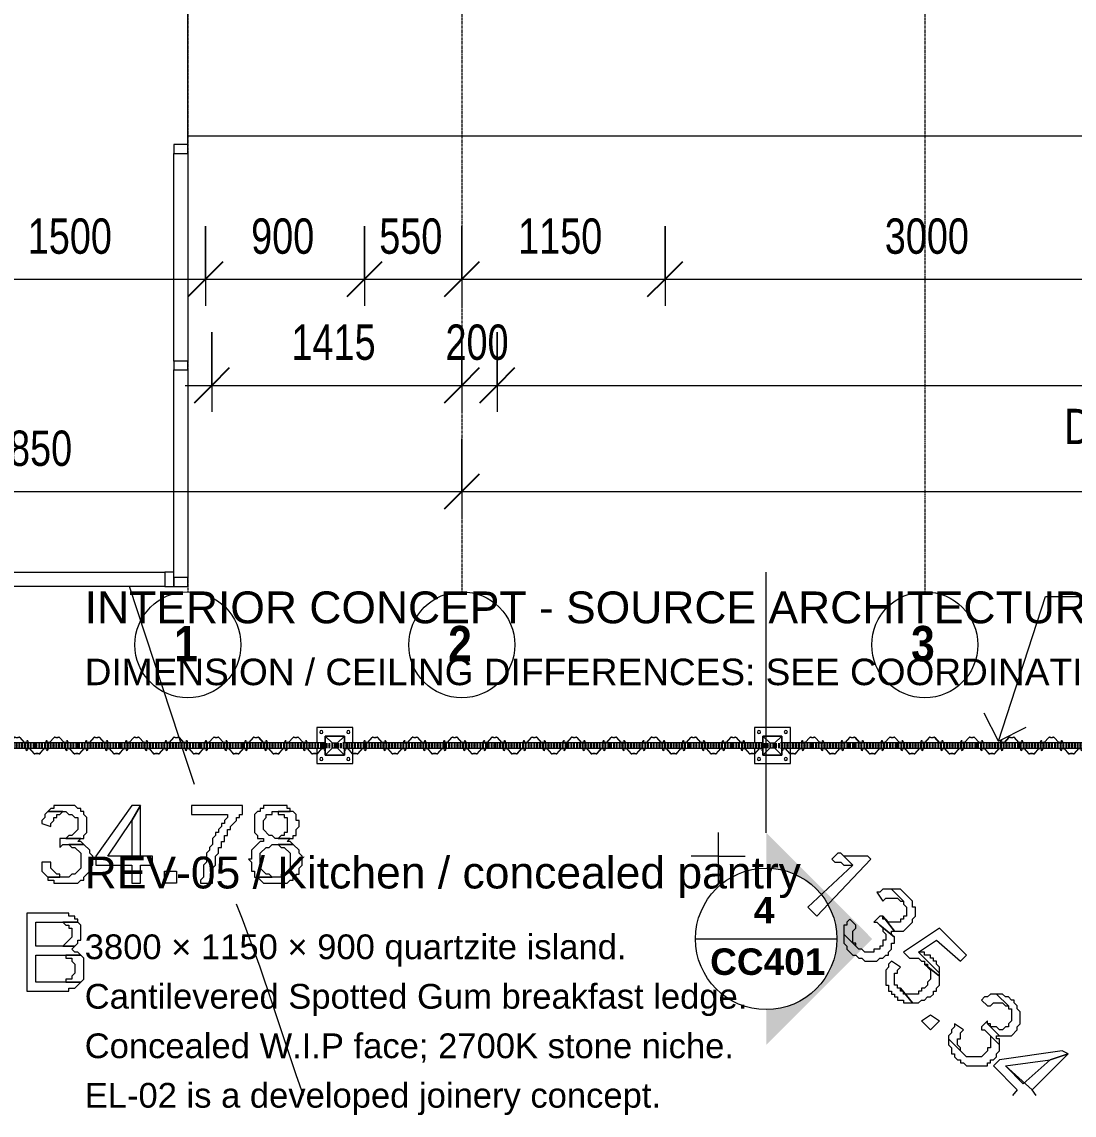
# Model space of a CAD drawing. Header units: millimetres. Extents: x -1971 to 39113, y -25802 to 13528.
# Drawn here: x 7644 to 13599, y -12282 to -6098 of the extents above; entities that cross this region are included whole.
import ezdxf

# ---------------------------------------------------------------- set-up
doc = ezdxf.new("R2010")
doc.units = ezdxf.units.MM
doc.linetypes.add('Boundary', pattern=[16, 10, -3, 0, -3])
doc.linetypes.add('Grid Line', pattern=[22.225, 12.7, -3.175, 3.175, -3.175])
for name, color, linetype, lineweight in [('2 Hoop survey', 8, 'Continuous', 9), ('A-ANNO-DIMS', 211, 'Continuous', 9), ('A-ANNO-DIMS-100', 211, 'Continuous', 9), ('A-FLOR', 192, 'Continuous', 18), ('A-FLOR-HRAL', 11, 'Continuous', 9), ('A-GLAZ-CWMG', 51, 'Continuous', 9), ('C-BLDG-PADS', 91, 'Continuous', 9), ('C-PROP-LINE', 91, 'Boundary', 70), ('G-ANNO-SYMB', 111, 'Continuous', 9), ('G-ANNO-TEXT', 231, 'Continuous', 9), ('S-GRID', 1, 'Continuous', 9), ('S-GRID-IDEN', 1, 'Continuous', 9), ('默认', 18, 'Continuous', 9)]:
    doc.layers.add(name, color=color, linetype=linetype, lineweight=lineweight)
doc.layers.add('ID_REVISION_MARKUP', color=7, linetype='Continuous', lineweight=25, true_color=0xc83228)
doc.styles.add('Arial_B', font='arialbd.ttf', dxfattribs={"height": 150})
doc.styles.add('Avenir_1', font='', dxfattribs={"width": 0.8, "height": 200})
doc.styles.add('Avenir_B', font='', dxfattribs={"width": 0.9, "height": 200})
doc.styles.add('ID_SANS', font='Arial.ttf')
doc.styles.get('Avenir_1').set_extended_font_data('Avenir')
doc.styles.get('Avenir_B').set_extended_font_data('Avenir', bold=True)
doc.dimstyles.new('OJID-2_0mm_Diagonal_Tick', dxfattribs={"dimscale": 304.8, "dimtxt": 282.499429, "dimasz": 0.656168, "dimexe": 0.492126, "dimexo": 0.0625, "dimgap": 0.164042, "dimtad": 1, "dimdsep": 46, "dimtxsty": 'Avenir_1', "dimblk1": 'OBLIQUE', "dimblk2": 'OBLIQUE', "dimsah": 1, "dimcen": 0.09, "dimdle": 0.492126, "dimazin": 3, "dimtfac": 1, "dimtdec": 4, "dimtix": 1, "dimtmove": 0, "dimatfit": 3, "dimfxl": 0.984252, "dimfxlon": 1, "dimtvp": 1, "dimtolj": 1, "dimarcsym": 2})

# ---------------------------------------------------------------- blocks, each defined once
blk = doc.blocks.new('Rectangular Mullion - Frame 50 x 150mm-2345534-Ground Floor')
at = {"layer": 'A-GLAZ-CWMG'}
for p, q in [((0, 40), (-50, 40)), ((-50, 40), (-50, -40)), ((0, -40), (0, 40)), ((-50, -40), (0, -40))]:
    blk.add_line(p, q, dxfattribs=at)
blk = doc.blocks.new('2 Hoop survey-1260670-Ground Floor')
at = {"layer": '默认', "color": 9}
for p, q in [((56963.9, 43.2), (56683, 897.3)), ((56973.8, 13.2), (56964.1, 42.6)), ((57051.4, -222.8), (56984.2, -18.6)), ((60014.6, -493.7), (60014.6, -781.6)), ((60014.6, -629.2), (59862.2, -629.2)), ((60014.6, -629.2), (60167, -629.2))]:
    blk.add_line(p, q, dxfattribs=at)
at = {"layer": '默认', "color": 9, "flags": 128}
for points in [[(56323.3, -341.3), (56255.6, -341.3), (56255.6, -358.3), (56238.7, -358.3), (56221.7, -375.2), (56323.3, -375.2), (56340.3, -392.1), (56357.2, -392.1), (56374.1, -409.1), (56391.1, -409.1), (56391.1, -476.8), (56357.2, -510.7), (56340.3, -510.7), (56323.3, -527.6), (56424.9, -527.6), (56424.9, -510.7), (56441.9, -493.7), (56441.9, -409.1), (56424.9, -392.1), (56424.9, -375.2), (56408, -375.2), (56408, -358.3), (56391.1, -358.3), (56374.1, -341.3)], [(56746.6, -341.3), (56695.8, -426), (56695.8, -629.2), (56746.6, -629.2), (56746.6, -341.3), (56695.8, -341.3), (56492.7, -629.2), (56492.7, -680), (56695.8, -680), (56695.8, -781.6), (56746.6, -781.6), (56746.6, -680), (56814.4, -680), (56814.4, -629.2), (56560.4, -629.2), (56695.8, -426)], [(57322.3, -341.3), (57034.5, -341.3), (57034.5, -392.1), (57237.7, -392.1), (57237.7, -409.1), (57220.7, -426), (57220.7, -442.9), (57203.8, -442.9), (57203.8, -459.9), (57186.9, -476.8), (57186.9, -493.7), (57169.9, -493.7), (57169.9, -510.7), (57153, -527.6), (57153, -561.5), (57136.1, -578.4), (57136.1, -595.3), (57119.2, -612.3), (57119.2, -663.1), (57102.2, -680), (57102.2, -747.7), (57085.3, -764.7), (57085.3, -781.6), (57153, -781.6), (57153, -696.9), (57169.9, -680), (57169.9, -629.2), (57186.9, -612.3), (57186.9, -578.4), (57203.8, -578.4), (57203.8, -544.5), (57220.7, -544.5), (57220.7, -510.7), (57237.7, -510.7), (57237.7, -476.8), (57254.6, -476.8), (57254.6, -459.9), (57288.5, -426), (57288.5, -409.1), (57305.4, -409.1), (57305.4, -392.1), (57322.3, -392.1)], [(57508.6, -341.3), (57440.9, -341.3), (57440.9, -358.3), (57423.9, -358.3), (57423.9, -375.2), (57407, -375.2), (57390.1, -392.1), (57390.1, -493.7), (57407, -510.7), (57407, -527.6), (57440.9, -527.6), (57440.9, -544.5), (57423.9, -544.5), (57373.1, -595.3), (57373.1, -646.1), (57356.2, -646.1), (57373.1, -663.1), (57373.1, -713.9), (57390.1, -713.9), (57390.1, -747.7), (57491.7, -747.7), (57474.7, -730.8), (57457.8, -730.8), (57423.9, -696.9), (57423.9, -612.3), (57457.8, -578.4), (57474.7, -578.4), (57491.7, -561.5), (57610.2, -561.5), (57593.3, -544.5), (57576.3, -544.5), (57593.3, -527.6), (57508.6, -527.6), (57491.7, -510.7), (57474.7, -510.7), (57440.9, -476.8), (57440.9, -426), (57457.8, -409.1), (57457.8, -392.1), (57491.7, -392.1), (57491.7, -375.2), (57593.3, -375.2), (57593.3, -358.3), (57576.3, -358.3), (57576.3, -341.3)], [(56221.7, -375.2), (56204.8, -392.1), (56204.8, -409.1), (56187.9, -426), (56187.9, -442.9), (56238.7, -459.9), (56238.7, -442.9), (56255.6, -426), (56255.6, -409.1), (56272.5, -409.1), (56272.5, -392.1), (56289.5, -392.1), (56306.4, -375.2)], [(57610.2, -375.2), (57525.5, -375.2), (57525.5, -392.1), (57559.4, -392.1), (57559.4, -409.1), (57576.3, -409.1), (57576.3, -493.7), (57559.4, -493.7), (57559.4, -510.7), (57542.5, -510.7), (57525.5, -527.6), (57610.2, -527.6), (57610.2, -510.7), (57627.1, -510.7), (57627.1, -476.8), (57644.1, -459.9), (57644.1, -426), (57627.1, -426), (57627.1, -392.1)], [(56289.5, -527.6), (56289.5, -578.4), (56306.4, -561.5), (56424.9, -561.5), (56408, -544.5), (56391.1, -544.5), (56408, -527.6)], [(56424.9, -561.5), (56340.3, -561.5), (56357.2, -578.4), (56374.1, -578.4), (56408, -612.3), (56408, -696.9), (56374.1, -730.8), (56357.2, -730.8), (56340.3, -747.7), (56221.7, -747.7), (56221.7, -764.7), (56255.6, -764.7), (56255.6, -781.6), (56391.1, -781.6), (56408, -764.7), (56424.9, -764.7), (56424.9, -747.7), (56458.8, -713.9), (56458.8, -680), (56475.7, -680), (56475.7, -629.2), (56458.8, -612.3), (56458.8, -595.3)], [(57610.2, -561.5), (57525.5, -561.5), (57542.5, -578.4), (57559.4, -578.4), (57593.3, -612.3), (57593.3, -696.9), (57559.4, -730.8), (57542.5, -730.8), (57542.5, -747.7), (57407, -747.7), (57440.9, -781.6), (57576.3, -781.6), (57593.3, -764.7), (57610.2, -764.7), (57610.2, -747.7), (57627.1, -747.7), (57627.1, -730.8), (57644.1, -730.8), (57644.1, -696.9), (57661, -680), (57661, -629.2), (57644.1, -612.3), (57644.1, -595.3)], [(60725.8, -629.2), (60708.8, -612.3), (60691.9, -612.3), (60658, -646.1), (60675, -663.1), (60708.8, -663.1), (60725.8, -680), (60776.6, -680)], [(56238.7, -663.1), (56187.9, -663.1), (56187.9, -713.9), (56221.7, -747.7), (56289.5, -747.7), (56289.5, -730.8), (56272.5, -730.8), (56238.7, -696.9)], [(60878.1, -646.1), (60861.2, -629.2), (60725.8, -629.2), (60776.6, -680), (60522.6, -917), (60573.4, -967.8)], [(56882.1, -781.6), (56882.1, -713.9), (56949.8, -713.9), (56949.8, -781.6)], [(60996.7, -815.5), (60945.9, -815.5), (60928.9, -832.4), (60912, -832.4), (60945.9, -883.2), (60962.8, -866.3), (61030.5, -866.3), (61047.5, -883.2), (61064.4, -883.2)], [(61081.3, -849.3), (61047.5, -815.5), (60996.7, -815.5), (61064.4, -883.2), (61064.4, -900.1), (61081.3, -917), (61081.3, -967.8), (61064.4, -967.8), (61064.4, -984.8), (61047.5, -984.8), (61047.5, -1001.7), (60979.7, -1001.7), (60962.8, -984.8), (60945.9, -984.8), (60945.9, -967.8), (61013.6, -1052.5), (61064.4, -1052.5), (61115.2, -1001.7), (61115.2, -984.8), (61132.1, -967.8), (61132.1, -917), (61115.2, -917), (61115.2, -883.2)], [(56272.5, -950.9), (56103.2, -950.9), (56103.2, -1391.2), (56340.3, -1391.2), (56340.3, -1374.2), (56374.1, -1374.2), (56408, -1340.4), (56154, -1340.4), (56154, -1188), (56408, -1188), (56391.1, -1171), (56374.1, -1171), (56357.2, -1154.1), (56374.1, -1137.2), (56154, -1137.2), (56154, -1001.7), (56391.1, -1001.7), (56391.1, -984.8), (56374.1, -984.8), (56374.1, -967.8), (56340.3, -967.8), (56340.3, -950.9)], [(60793.5, -1018.6), (60759.6, -984.8), (60742.7, -1001.7), (60742.7, -1018.6), (60725.8, -1018.6), (60725.8, -1069.4), (60793.5, -1137.2), (60793.5, -1120.2), (60776.6, -1120.2), (60776.6, -1052.5), (60793.5, -1035.6)], [(60928.9, -967.8), (60895.1, -1001.7), (60912, -1001.7), (60928.9, -1018.6), (61013.6, -1086.4), (60996.7, -1069.4), (60996.7, -1052.5), (61013.6, -1052.5), (60945.9, -967.8)], [(56391.1, -1001.7), (56306.4, -1001.7), (56323.3, -1018.6), (56340.3, -1018.6), (56340.3, -1035.6), (56357.2, -1035.6), (56357.2, -1086.4), (56306.4, -1137.2), (56374.1, -1137.2), (56391.1, -1120.2), (56391.1, -1103.3), (56408, -1103.3), (56408, -1018.6)], [(61013.6, -1086.4), (60928.9, -1018.6), (60945.9, -1035.6), (60945.9, -1052.5), (60962.8, -1069.4), (60962.8, -1103.3), (60945.9, -1103.3), (60945.9, -1137.2), (60928.9, -1137.2), (60928.9, -1154.1), (60895.1, -1154.1), (60895.1, -1171), (60844.3, -1171), (60827.3, -1154.1), (60810.4, -1154.1), (60725.8, -1069.4), (60725.8, -1120.2), (60742.7, -1137.2), (60742.7, -1154.1), (60776.6, -1188), (60793.5, -1188), (60810.4, -1204.9), (60827.3, -1204.9), (60844.3, -1221.8), (60912, -1221.8), (60928.9, -1204.9), (60945.9, -1204.9), (60962.8, -1188), (60979.7, -1188), (60979.7, -1171), (60996.7, -1154.1), (60996.7, -1120.2), (61013.6, -1120.2)], [(61420, -1188), (61267.6, -1035.6), (61064.4, -1171), (61098.3, -1204.9), (61149.1, -1204.9), (61166, -1221.8), (61182.9, -1221.8), (61182.9, -1238.8), (61267.6, -1306.5), (61267.6, -1289.6), (61149.1, -1171), (61250.7, -1103.3), (61386.1, -1221.8)], [(61233.7, -1204.9), (61216.8, -1204.9), (61216.8, -1188), (61182.9, -1188), (61182.9, -1171), (61149.1, -1171), (61267.6, -1289.6), (61267.6, -1255.7), (61250.7, -1238.8), (61250.7, -1221.8), (61233.7, -1221.8)], [(56408, -1188), (56323.3, -1188), (56323.3, -1204.9), (56357.2, -1204.9), (56357.2, -1221.8), (56374.1, -1238.8), (56374.1, -1289.6), (56357.2, -1306.5), (56357.2, -1323.4), (56323.3, -1323.4), (56323.3, -1340.4), (56408, -1340.4), (56424.9, -1323.4), (56424.9, -1204.9)], [(61047.5, -1255.7), (60996.7, -1221.8), (60979.7, -1238.8), (60979.7, -1255.7), (60962.8, -1272.6), (60962.8, -1357.3), (60979.7, -1357.3), (60979.7, -1391.2), (60996.7, -1391.2), (60996.7, -1408.1), (61013.6, -1408.1), (61013.6, -1425), (61030.5, -1425), (61030.5, -1442), (61064.4, -1442), (61064.4, -1458.9), (61115.2, -1458.9), (61047.5, -1374.2), (61030.5, -1374.2), (61030.5, -1357.3), (61013.6, -1357.3), (61013.6, -1289.6), (61030.5, -1289.6), (61030.5, -1272.6)], [(61267.6, -1306.5), (61182.9, -1238.8), (61199.9, -1238.8), (61199.9, -1255.7), (61216.8, -1272.6), (61216.8, -1323.4), (61199.9, -1340.4), (61199.9, -1357.3), (61182.9, -1374.2), (61166, -1374.2), (61166, -1391.2), (61149.1, -1391.2), (61149.1, -1408.1), (61064.4, -1408.1), (61064.4, -1391.2), (61047.5, -1391.2), (61047.5, -1374.2), (61115.2, -1458.9), (61149.1, -1458.9), (61166, -1442), (61182.9, -1442), (61199.9, -1425), (61216.8, -1425), (61233.7, -1408.1), (61233.7, -1391.2), (61250.7, -1391.2), (61250.7, -1374.2), (61267.6, -1357.3)], [(61589.3, -1408.1), (61555.4, -1408.1), (61538.5, -1425), (61521.6, -1425), (61504.6, -1442), (61538.5, -1475.8), (61555.4, -1475.8), (61572.4, -1458.9), (61623.2, -1458.9), (61640.1, -1475.8), (61657, -1475.8)], [(61690.9, -1442), (61674, -1442), (61657, -1425), (61640.1, -1425), (61623.2, -1408.1), (61589.3, -1408.1), (61657, -1475.8), (61657, -1492.8), (61674, -1492.8), (61674, -1560.5), (61657, -1577.4), (61657, -1594.3), (61640.1, -1594.3), (61623.2, -1611.3), (61606.2, -1611.3), (61589.3, -1594.3), (61555.4, -1594.3), (61555.4, -1577.4), (61538.5, -1577.4), (61606.2, -1645.1), (61674, -1645.1), (61707.8, -1611.3), (61707.8, -1594.3), (61724.8, -1577.4), (61724.8, -1509.7), (61707.8, -1492.8), (61707.8, -1475.8), (61690.9, -1458.9)], [(61166, -1560.5), (61216.8, -1526.6), (61267.6, -1560.5), (61216.8, -1611.3)], [(61403.1, -1611.3), (61352.3, -1577.4), (61352.3, -1594.3), (61335.3, -1611.3), (61335.3, -1628.2), (61318.4, -1645.1), (61318.4, -1662.1), (61386.1, -1729.8), (61386.1, -1712.9), (61369.2, -1695.9), (61369.2, -1662.1), (61386.1, -1662.1), (61386.1, -1628.2)], [(61538.5, -1560.5), (61504.6, -1594.3), (61504.6, -1611.3), (61521.6, -1611.3), (61606.2, -1695.9), (61606.2, -1662.1), (61589.3, -1662.1), (61589.3, -1645.1), (61606.2, -1645.1), (61538.5, -1577.4)], [(61606.2, -1695.9), (61555.4, -1645.1), (61555.4, -1712.9), (61538.5, -1712.9), (61538.5, -1729.8), (61504.6, -1763.7), (61420, -1763.7), (61318.4, -1662.1), (61318.4, -1695.9), (61335.3, -1712.9), (61335.3, -1746.7), (61352.3, -1746.7), (61352.3, -1763.7), (61369.2, -1780.6), (61386.1, -1780.6), (61386.1, -1797.5), (61403.1, -1797.5), (61420, -1814.5), (61538.5, -1814.5), (61538.5, -1797.5), (61555.4, -1797.5), (61555.4, -1780.6), (61572.4, -1780.6), (61589.3, -1763.7), (61589.3, -1746.7), (61606.2, -1729.8)]]:
    blk.add_lwpolyline(points, close=True, dxfattribs=at)
for points in [[(57668.4, -1983.1), (57627.1, -1865.3), (57559.4, -1662.1), (57491.7, -1458.9), (57423.9, -1255.7), (57322.3, -984.8), (57288.5, -900.1)], [(61995.7, -1746.7), (61894.1, -1780.6), (61741.7, -1916.1), (61640.1, -1814.5), (61792.5, -1949.9), (61995.7, -1746.7), (61961.8, -1729.8), (61606.2, -1780.6), (61572.4, -1814.5), (61707.8, -1949.9), (61681.3, -1983.1)], [(61814.6, -1983.1), (61792.5, -1949.9), (61640.1, -1814.5), (61894.1, -1780.6), (61995.7, -1746.7)]]:
    blk.add_lwpolyline(points, dxfattribs=at)
blk = doc.blocks.new('栏杆扶手 - Left Side-1798714-Ground Floor')
at = {"layer": 'A-FLOR-HRAL'}
for p, q in [((-15.9, 57.8), (-15.9, 43.2)), ((-15.1, 43.2), (-15.1, 57.8)), ((-14.8, 40.8), (13.9, 15.1)), ((14.4, 15.7), (-14.3, 41.4)), ((-6.8, 54.4), (-6.2, 53.8)), ((-15.9, -43.2), (-15.9, -57.8)), ((-15.1, -57.8), (-15.1, -43.2)), ((13.9, -15.1), (-14.8, -40.8)), ((-14.3, -41.4), (14.4, -15.7)), ((-6.2, -53.8), (-6.8, -54.4))]:
    blk.add_line(p, q, dxfattribs=at)
for centre, radius, start, end in [((-10.2, 57.8), 5.65, 314.74048, 180), ((-10.2, 57.8), 4.86, 314.69807, 180), ((-12.7, 43.2), 3.17, 180, 228.15416), ((-12.7, 43.2), 2.38, 180, 228.15292), ((64.6, 0), 51, 166.51294, 193.48706), ((11.9, 12.6), 3.18, 346.51294, 50.78426), ((11.9, 12.6), 3.97, 346.51294, 50.78426), ((64.6, 0), 50.2, 166.51294, 193.48706), ((-12.7, -43.2), 3.17, 131.84584, 180), ((-10.2, -57.8), 5.65, 180, 45.25952), ((-12.7, -43.2), 2.38, 131.84708, 180), ((-10.2, -57.8), 4.86, 180, 45.30193), ((11.9, -12.6), 3.17, 309.21574, 13.48706), ((11.9, -12.6), 3.97, 309.21574, 13.48706)]:
    blk.add_arc(centre, radius, start, end, dxfattribs=at)
blk = doc.blocks.new('栏杆扶手 - Right Side-V6-Ground Floor')
at = {"layer": 'A-FLOR-HRAL'}
for p, q in [((14.3, 41.4), (-14.4, 15.7)), ((-13.9, 15.1), (14.8, 40.8)), ((6.2, 53.8), (6.8, 54.4)), ((15.1, 57.8), (15.1, 43.2)), ((15.9, 43.2), (15.9, 57.8)), ((-14.4, -15.7), (14.3, -41.4)), ((14.8, -40.8), (-13.9, -15.1)), ((6.8, -54.4), (6.2, -53.8)), ((15.1, -43.2), (15.1, -57.8)), ((15.9, -57.8), (15.9, -43.2))]:
    blk.add_line(p, q, dxfattribs=at)
for centre, radius, start, end in [((10.2, 57.8), 5.65, 360, 225.25952), ((10.2, 57.8), 4.86, 0, 225.30193), ((-11.9, 12.6), 3.97, 129.21574, 193.48706), ((-64.6, 0), 50.2, 346.51294, 13.48706), ((-11.9, 12.6), 3.17, 129.21574, 193.48706), ((-64.6, 0), 51, 346.51294, 13.48706), ((12.7, 43.2), 2.38, 311.84708, 0), ((12.7, 43.2), 3.17, 311.84584, 0), ((-11.9, -12.6), 3.97, 166.51294, 230.78426), ((-11.9, -12.6), 3.18, 166.51294, 230.78426), ((10.2, -57.8), 5.65, 134.74048, 360), ((10.2, -57.8), 4.86, 134.69807, 0), ((12.7, -43.2), 2.38, 0, 48.15292), ((12.7, -43.2), 3.17, 0, 48.15416)]:
    blk.add_arc(centre, radius, start, end, dxfattribs=at)
blk = doc.blocks.new('栏杆扶手 - Right Side-V7-Ground Floor')
at = {"layer": 'A-FLOR-HRAL'}
for p, q in [((14.3, 41.4), (-14.4, 15.7)), ((-13.9, 15.1), (14.8, 40.8)), ((6.2, 53.8), (6.8, 54.4)), ((15.1, 57.8), (15.1, 43.2)), ((15.9, 43.2), (15.9, 57.8)), ((-14.4, -15.7), (14.3, -41.4)), ((14.8, -40.8), (-13.9, -15.1)), ((6.8, -54.4), (6.2, -53.8)), ((15.1, -43.2), (15.1, -57.8)), ((15.9, -57.8), (15.9, -43.2))]:
    blk.add_line(p, q, dxfattribs=at)
for centre, radius, start, end in [((10.2, 57.8), 5.65, 360, 225.25952), ((10.2, 57.8), 4.86, 0, 225.30193), ((-11.9, 12.6), 3.97, 129.21574, 193.48706), ((-64.6, 0), 50.2, 346.51294, 13.48706), ((-11.9, 12.6), 3.17, 129.21574, 193.48706), ((-64.6, 0), 51, 346.51294, 13.48706), ((12.7, 43.2), 2.38, 311.84708, 0), ((12.7, 43.2), 3.17, 311.84584, 0), ((-11.9, -12.6), 3.97, 166.51294, 230.78426), ((-11.9, -12.6), 3.18, 166.51294, 230.78426), ((10.2, -57.8), 5.65, 134.74048, 205.13408), ((10.2, -57.8), 4.86, 134.69807, 205.10492), ((12.7, -43.2), 2.38, 0, 48.15292), ((10.2, -57.8), 4.86, 331.83726, 0), ((12.7, -43.2), 3.17, 0, 48.15416), ((10.2, -57.8), 5.65, 345.92128, 360)]:
    blk.add_arc(centre, radius, start, end, dxfattribs=at)
blk = doc.blocks.new('栏杆扶手 - Surface-Mounted Center-1798717-Ground Floor')
at = {"layer": 'A-FLOR-HRAL'}
for p, q in [((-15.875, 101.6), (-101.6, 101.6)), ((-101.6, 101.6), (-101.6, -101.6)), ((101.6, 101.6), (15.875, 101.6)), ((101.6, -101.6), (101.6, 101.6)), ((-53.975, 53.975), (53.975, 53.975)), ((-53.975, 53.975), (-12.7, 12.7)), ((-53.975, -53.975), (-53.975, 53.975)), ((53.975, 53.975), (-53.975, 53.975)), ((-53.975, 53.975), (-53.975, -53.975)), ((12.7, 12.7), (-12.7, 12.7)), ((-12.7, 12.7), (-12.7, -12.7)), ((12.7, 12.7), (53.975, 53.975)), ((12.7, -12.7), (12.7, 12.7)), ((53.975, 53.975), (53.975, -53.975)), ((53.975, -53.975), (53.975, 53.975)), ((-53.975, -53.975), (-12.7, -12.7)), ((-15.875, -53.975), (-53.975, -53.975)), ((-53.975, -53.975), (-15.875, -53.975)), ((-12.7, -12.7), (12.7, -12.7)), ((53.975, -53.975), (12.7, -12.7)), ((53.975, -53.975), (15.875, -53.975)), ((15.875, -53.975), (53.975, -53.975)), ((-101.6, -101.6), (-15.875, -101.6)), ((15.875, -101.6), (101.6, -101.6))]:
    blk.add_line(p, q, dxfattribs=at)
for centre, start, end in [((-76.2, 76.2), 0, 180), ((-76.2, 76.2), 180, 0), ((76.2, 76.2), 0, 180), ((76.2, 76.2), 180, 0), ((-76.2, -76.2), 0, 180), ((-76.2, -76.2), 180, 0), ((76.2, -76.2), 0, 180), ((76.2, -76.2), 180, 0)]:
    blk.add_arc(centre, 8.731, start, end, dxfattribs=at)
blk = doc.blocks.new('栏杆扶手 - Right Side-V8-Ground Floor')
at = {"layer": 'A-FLOR-HRAL'}
for p, q in [((14.3, 41.4), (-14.4, 15.7)), ((-13.9, 15.1), (14.8, 40.8)), ((6.2, 53.8), (6.8, 54.4)), ((15.1, 57.8), (15.1, 43.2)), ((15.9, 43.2), (15.9, 57.8)), ((-14.4, -15.7), (14.3, -41.4)), ((14.8, -40.8), (-13.9, -15.1)), ((6.8, -54.4), (6.2, -53.8)), ((15.1, -43.2), (15.1, -57.8)), ((15.9, -57.8), (15.9, -43.2))]:
    blk.add_line(p, q, dxfattribs=at)
for centre, radius, start, end in [((-11.9, 12.6), 3.97, 129.21574, 193.48706), ((-64.6, 0), 50.2, 346.51294, 13.48706), ((-11.9, 12.6), 3.17, 129.21574, 193.48706), ((-64.6, 0), 51, 346.51294, 13.48706), ((10.2, 57.8), 5.65, 154.86592, 225.25952), ((10.2, 57.8), 4.86, 154.89508, 225.30193), ((12.7, 43.2), 2.38, 311.84708, 0), ((10.2, 57.8), 4.86, 0, 28.16274), ((12.7, 43.2), 3.17, 311.84584, 0), ((10.2, 57.8), 5.65, 360, 14.07872), ((-11.9, -12.6), 3.97, 166.51294, 230.78426), ((-11.9, -12.6), 3.18, 166.51294, 230.78426), ((10.2, -57.8), 5.65, 134.74048, 360), ((10.2, -57.8), 4.86, 134.69807, 0), ((12.7, -43.2), 2.38, 0, 48.15292), ((12.7, -43.2), 3.17, 0, 48.15416)]:
    blk.add_arc(centre, radius, start, end, dxfattribs=at)
blk = doc.blocks.new('栏杆扶手 - 栏杆扶手-2236474-Ground Floor')
at = {"layer": 'A-FLOR-HRAL'}
for p, q in [((8596.1, -10175.8), (6972.9, -10175.8)), ((8596.1, -10207.5), (8596.1, -10175.8)), ((9361.6, -10175.8), (8596.1, -10175.8)), ((9487.6, -10175.8), (9459.9, -10175.8)), ((9487.6, -10207.5), (9487.6, -10175.8)), ((10325.3, -10175.8), (9487.6, -10175.8)), ((10325.3, -10207.5), (10325.3, -10175.8)), ((11837.9, -10175.8), (10325.3, -10175.8)), ((12324.1, -10175.8), (11938.1, -10175.8)), ((12324.1, -10207.5), (12324.1, -10175.8)), ((14314.2, -10175.8), (12324.1, -10175.8)), ((8596.1, -10207.5), (6972.9, -10207.5)), ((9361.6, -10207.5), (8596.1, -10207.5)), ((9487.6, -10207.5), (9459.9, -10207.5)), ((10325.3, -10207.5), (9487.6, -10207.5)), ((11837.9, -10207.5), (10325.3, -10207.5)), ((12324.1, -10207.5), (11938.1, -10207.5)), ((14314.2, -10207.5), (12324.1, -10207.5))]:
    blk.add_line(p, q, dxfattribs=at)
at = {"rotation": 89.99999999999982}
for name, p in [('栏杆扶手 - Surface-Mounted Center-1798717-Ground Floor', (9415.5, -10191.6)), ('栏杆扶手 - Surface-Mounted Center-1798717-Ground Floor', (11891.8, -10191.6)), ('栏杆扶手 - Left Side-1798714-Ground Floor', (7617, -10159.8)), ('栏杆扶手 - Left Side-1798714-Ground Floor', (7842.4, -10159.8)), ('栏杆扶手 - Left Side-1798714-Ground Floor', (8067.8, -10159.8)), ('栏杆扶手 - Left Side-1798714-Ground Floor', (8293.2, -10159.8)), ('栏杆扶手 - Left Side-1798714-Ground Floor', (8518.6, -10159.8)), ('栏杆扶手 - Left Side-1798714-Ground Floor', (8744, -10159.8)), ('栏杆扶手 - Left Side-1798714-Ground Floor', (8969.4, -10159.8)), ('栏杆扶手 - Left Side-1798714-Ground Floor', (9194.8, -10159.8)), ('栏杆扶手 - Left Side-1798714-Ground Floor', (9642.5, -10159.8)), ('栏杆扶手 - Left Side-1798714-Ground Floor', (9867.9, -10159.8)), ('栏杆扶手 - Left Side-1798714-Ground Floor', (10093.3, -10159.8)), ('栏杆扶手 - Left Side-1798714-Ground Floor', (10318.7, -10159.8)), ('栏杆扶手 - Left Side-1798714-Ground Floor', (10544.1, -10159.8)), ('栏杆扶手 - Left Side-1798714-Ground Floor', (10769.5, -10159.8)), ('栏杆扶手 - Left Side-1798714-Ground Floor', (10994.9, -10159.8)), ('栏杆扶手 - Left Side-1798714-Ground Floor', (11220.3, -10159.8)), ('栏杆扶手 - Left Side-1798714-Ground Floor', (11445.7, -10159.8)), ('栏杆扶手 - Left Side-1798714-Ground Floor', (11671.1, -10159.8)), ('栏杆扶手 - Left Side-1798714-Ground Floor', (12118.8, -10159.8)), ('栏杆扶手 - Left Side-1798714-Ground Floor', (12344.2, -10159.8)), ('栏杆扶手 - Left Side-1798714-Ground Floor', (12569.6, -10159.8)), ('栏杆扶手 - Left Side-1798714-Ground Floor', (12795, -10159.8)), ('栏杆扶手 - Left Side-1798714-Ground Floor', (13020.4, -10159.8)), ('栏杆扶手 - Left Side-1798714-Ground Floor', (13245.8, -10159.8)), ('栏杆扶手 - Left Side-1798714-Ground Floor', (13471.2, -10159.8)), ('栏杆扶手 - Right Side-V6-Ground Floor', (7729.7, -10223.4)), ('栏杆扶手 - Right Side-V6-Ground Floor', (7955.1, -10223.4)), ('栏杆扶手 - Right Side-V6-Ground Floor', (8180.5, -10223.4)), ('栏杆扶手 - Right Side-V6-Ground Floor', (8405.9, -10223.4)), ('栏杆扶手 - Right Side-V6-Ground Floor', (8631.3, -10223.4)), ('栏杆扶手 - Right Side-V6-Ground Floor', (8856.7, -10223.4)), ('栏杆扶手 - Right Side-V6-Ground Floor', (9082.1, -10223.4)), ('栏杆扶手 - Right Side-V7-Ground Floor', (9301.2, -10223.4)), ('栏杆扶手 - Right Side-V8-Ground Floor', (9529.8, -10223.4)), ('栏杆扶手 - Right Side-V6-Ground Floor', (9755.2, -10223.4)), ('栏杆扶手 - Right Side-V6-Ground Floor', (9980.6, -10223.4)), ('栏杆扶手 - Right Side-V6-Ground Floor', (10206, -10223.4)), ('栏杆扶手 - Right Side-V6-Ground Floor', (10431.4, -10223.4)), ('栏杆扶手 - Right Side-V6-Ground Floor', (10656.8, -10223.4)), ('栏杆扶手 - Right Side-V6-Ground Floor', (10882.2, -10223.4)), ('栏杆扶手 - Right Side-V6-Ground Floor', (11107.6, -10223.4)), ('栏杆扶手 - Right Side-V6-Ground Floor', (11333, -10223.4)), ('栏杆扶手 - Right Side-V6-Ground Floor', (11558.4, -10223.4)), ('栏杆扶手 - Right Side-V7-Ground Floor', (11777.5, -10223.4)), ('栏杆扶手 - Right Side-V8-Ground Floor', (12006.1, -10223.4)), ('栏杆扶手 - Right Side-V6-Ground Floor', (12231.5, -10223.4)), ('栏杆扶手 - Right Side-V6-Ground Floor', (12456.9, -10223.4)), ('栏杆扶手 - Right Side-V6-Ground Floor', (12682.3, -10223.4)), ('栏杆扶手 - Right Side-V6-Ground Floor', (12907.7, -10223.4)), ('栏杆扶手 - Right Side-V6-Ground Floor', (13133.1, -10223.4)), ('栏杆扶手 - Right Side-V6-Ground Floor', (13358.5, -10223.4)), ('栏杆扶手 - Right Side-V6-Ground Floor', (13583.9, -10223.4))]:
    blk.add_blockref(name, p, dxfattribs=at)
blk = doc.blocks.new('Rectangular Mullion - Frame 50 x 150mm-2344438-Ground Floor')
at = {"layer": 'A-GLAZ-CWMG'}
for p, q in [((6994, -9291.6), (6994, -9211.6)), ((6994, -9211.6), (8454, -9211.6)), ((8454, -9211.6), (8454, -9291.6)), ((8454, -9291.6), (6994, -9291.6))]:
    blk.add_line(p, q, dxfattribs=at)
blk = doc.blocks.new('Rectangular Mullion - Frame 50 x 150mm-2344751-Ground Floor')
at = {"layer": 'A-GLAZ-CWMG'}
for p, q in [((8504, -8066.6), (8584, -8066.6)), ((8504, -9241.6), (8504, -8066.6)), ((8584, -8066.6), (8584, -9241.6)), ((8584, -9241.6), (8504, -9241.6))]:
    blk.add_line(p, q, dxfattribs=at)
blk = doc.blocks.new('Rectangular Mullion - Frame 50 x 150mm-2345536-Ground Floor')
at = {"layer": 'A-GLAZ-CWMG'}
for p, q in [((-50, -40), (-50, 40)), ((-50, 40), (0, 40)), ((0, 40), (0, -40)), ((0, -40), (-50, -40))]:
    blk.add_line(p, q, dxfattribs=at)
blk = doc.blocks.new('Rectangular Mullion - Frame 50 x 150mm-2345535-Ground Floor')
at = {"layer": 'A-GLAZ-CWMG'}
for p, q in [((-25, -40), (-25, 40)), ((-25, 40), (25, 40)), ((25, 40), (25, -40)), ((25, -40), (-25, -40))]:
    blk.add_line(p, q, dxfattribs=at)
blk = doc.blocks.new('Family - ___-1140397-Ground Floor')
at = {"layer": 'C-PROP-LINE'}
blk.add_line((-1970.5, -10191.6), (39038, -10191.6), dxfattribs=at)
blk = doc.blocks.new('轴网 - Annotation - Grid Head _Circle 6mm_-283740-Ground Floor')
at = {"layer": 'S-GRID-IDEN'}
blk.add_circle((0, 0), 3, dxfattribs=at)
blk = doc.blocks.new('DIMBLOCK1-Ground Floor')
at = {"layer": 'A-ANNO-DIMS-100'}
for p, q in [((5284, -8453.9), (5284, -8903.9)), ((5284, -8753.9), (5284, -8453.9)), ((10134, -8453.9), (10134, -8903.9)), ((10134, -8753.9), (10134, -8453.9)), ((5134, -8753.9), (10134, -8753.9))]:
    blk.add_line(p, q, dxfattribs=at)
at = {"layer": 'A-ANNO-DIMS-100', "lineweight": 25}
for p, q in [((5284, -8753.9), (5384, -8653.9)), ((10134, -8753.9), (10234, -8653.9)), ((5284, -8753.9), (5184, -8853.9)), ((10134, -8753.9), (10034, -8853.9))]:
    blk.add_line(p, q, dxfattribs=at)
at = {"layer": 'A-ANNO-DIMS-100', "color": 0, "insert": (7452.9, -8409.7), "char_height": 200, "width": 614.719, "attachment_point": 1, "line_spacing_factor": 1.129998, "style": 'Avenir_1'}
blk.add_mtext('4850', dxfattribs=at)
blk = doc.blocks.new('_Oblique')
at = {"color": 0, "linetype": 'ByBlock', "lineweight": -2}
blk.add_line((-0.5, -0.5), (0.5, 0.5), dxfattribs=at)
blk = doc.blocks.new('DIMBLOCK2-Ground Floor')
at = {"layer": 'A-ANNO-DIMS-100'}
for p, q in [((10134, -8453.9), (10134, -8903.9)), ((10134, -8753.9), (10134, -8453.9)), ((36284, -8453.9), (36284, -8903.9)), ((36284, -8753.9), (36284, -8453.9)), ((10134, -8753.9), (36434, -8753.9))]:
    blk.add_line(p, q, dxfattribs=at)
at = {"layer": 'A-ANNO-DIMS-100', "lineweight": 25}
for p, q in [((10134, -8753.9), (10234, -8653.9)), ((36284, -8753.9), (36384, -8653.9)), ((10134, -8753.9), (10034, -8853.9)), ((36284, -8753.9), (36184, -8853.9))]:
    blk.add_line(p, q, dxfattribs=at)
at = {"layer": 'A-ANNO-DIMS-100', "color": 0, "insert": (22888.9, -8409.7), "char_height": 200, "width": 768.398, "attachment_point": 1, "line_spacing_factor": 1.129998, "style": 'Avenir_1'}
blk.add_mtext('26150', dxfattribs=at)
blk = doc.blocks.new('DIMBLOCK34-Ground Floor')
at = {"layer": 'A-ANNO-DIMS-100'}
for p, q in [((7184, -7253.9), (7184, -7703.9)), ((7184, -7553.9), (7184, -7253.9)), ((8684, -7253.9), (8684, -7703.9)), ((8684, -7553.9), (8684, -7253.9)), ((7184, -7553.9), (8684, -7553.9))]:
    blk.add_line(p, q, dxfattribs=at)
at = {"layer": 'A-ANNO-DIMS-100', "lineweight": 25}
for p, q in [((7184, -7553.9), (7284, -7453.9)), ((8684, -7553.9), (8784, -7453.9)), ((7184, -7553.9), (7084, -7653.9)), ((8684, -7553.9), (8584, -7653.9))]:
    blk.add_line(p, q, dxfattribs=at)
at = {"layer": 'A-ANNO-DIMS-100', "color": 0, "insert": (7677.9, -7209.7), "char_height": 200, "width": 614.719, "attachment_point": 1, "line_spacing_factor": 1.129998, "style": 'Avenir_1'}
blk.add_mtext('1500', dxfattribs=at)
blk = doc.blocks.new('DIMBLOCK35-Ground Floor')
at = {"layer": 'A-ANNO-DIMS-100'}
for p, q in [((8684, -7253.9), (8684, -7703.9)), ((8684, -7553.9), (8684, -7253.9)), ((9584, -7253.9), (9584, -7703.9)), ((9584, -7553.9), (9584, -7253.9)), ((8684, -7553.9), (9584, -7553.9))]:
    blk.add_line(p, q, dxfattribs=at)
at = {"layer": 'A-ANNO-DIMS-100', "lineweight": 25}
for p, q in [((8684, -7553.9), (8784, -7453.9)), ((9584, -7553.9), (9684, -7453.9)), ((8684, -7553.9), (8584, -7653.9)), ((9584, -7553.9), (9484, -7653.9))]:
    blk.add_line(p, q, dxfattribs=at)
at = {"layer": 'A-ANNO-DIMS-100', "color": 0, "insert": (8941.9, -7209.7), "char_height": 200, "width": 461.039, "attachment_point": 1, "line_spacing_factor": 1.129998, "style": 'Avenir_1'}
blk.add_mtext('900', dxfattribs=at)
blk = doc.blocks.new('DIMBLOCK36-Ground Floor')
at = {"layer": 'A-ANNO-DIMS-100'}
for p, q in [((9584, -7253.9), (9584, -7703.9)), ((9584, -7553.9), (9584, -7253.9)), ((10134, -7253.9), (10134, -7703.9)), ((10134, -7553.9), (10134, -7253.9)), ((9584, -7553.9), (10134, -7553.9))]:
    blk.add_line(p, q, dxfattribs=at)
at = {"layer": 'A-ANNO-DIMS-100', "lineweight": 25}
for p, q in [((9584, -7553.9), (9684, -7453.9)), ((10134, -7553.9), (10234, -7453.9)), ((9584, -7553.9), (9484, -7653.9)), ((10134, -7553.9), (10034, -7653.9))]:
    blk.add_line(p, q, dxfattribs=at)
at = {"layer": 'A-ANNO-DIMS-100', "color": 0, "insert": (9666.9, -7209.7), "char_height": 200, "width": 461.039, "attachment_point": 1, "line_spacing_factor": 1.129998, "style": 'Avenir_1'}
blk.add_mtext('550', dxfattribs=at)
blk = doc.blocks.new('DIMBLOCK37-Ground Floor')
at = {"layer": 'A-ANNO-DIMS-100'}
for p, q in [((10134, -7253.9), (10134, -7703.9)), ((10134, -7553.9), (10134, -7253.9)), ((11284, -7253.9), (11284, -7703.9)), ((11284, -7553.9), (11284, -7253.9)), ((10134, -7553.9), (11284, -7553.9))]:
    blk.add_line(p, q, dxfattribs=at)
at = {"layer": 'A-ANNO-DIMS-100', "lineweight": 25}
for p, q in [((10134, -7553.9), (10234, -7453.9)), ((11284, -7553.9), (11384, -7453.9)), ((10134, -7553.9), (10034, -7653.9)), ((11284, -7553.9), (11184, -7653.9))]:
    blk.add_line(p, q, dxfattribs=at)
at = {"layer": 'A-ANNO-DIMS-100', "color": 0, "insert": (10452.9, -7209.7), "char_height": 200, "width": 614.719, "attachment_point": 1, "line_spacing_factor": 1.129998, "style": 'Avenir_1'}
blk.add_mtext('1150', dxfattribs=at)
blk = doc.blocks.new('DIMBLOCK38-Ground Floor')
at = {"layer": 'A-ANNO-DIMS-100'}
for p, q in [((11284, -7253.9), (11284, -7703.9)), ((11284, -7553.9), (11284, -7253.9)), ((14284, -7253.9), (14284, -7703.9)), ((14284, -7553.9), (14284, -7253.9)), ((11284, -7553.9), (14284, -7553.9))]:
    blk.add_line(p, q, dxfattribs=at)
at = {"layer": 'A-ANNO-DIMS-100', "lineweight": 25}
for p, q in [((11284, -7553.9), (11384, -7453.9)), ((14284, -7553.9), (14384, -7453.9)), ((11284, -7553.9), (11184, -7653.9)), ((14284, -7553.9), (14184, -7653.9))]:
    blk.add_line(p, q, dxfattribs=at)
at = {"layer": 'A-ANNO-DIMS-100', "color": 0, "insert": (12527.9, -7209.7), "char_height": 200, "width": 614.719, "attachment_point": 1, "line_spacing_factor": 1.129998, "style": 'Avenir_1'}
blk.add_mtext('3000', dxfattribs=at)
blk = doc.blocks.new('DIMBLOCK65-Ground Floor')
at = {"layer": 'A-ANNO-DIMS-100'}
for p, q in [((8719, -7853.9), (8719, -8303.9)), ((8719, -8153.9), (8719, -7853.9)), ((10134, -7853.9), (10134, -8303.9)), ((10134, -8153.9), (10134, -7853.9)), ((8569, -8153.9), (10134, -8153.9))]:
    blk.add_line(p, q, dxfattribs=at)
at = {"layer": 'A-ANNO-DIMS-100', "lineweight": 25}
for p, q in [((8719, -8153.9), (8819, -8053.9)), ((10134, -8153.9), (10234, -8053.9)), ((8719, -8153.9), (8619, -8253.9)), ((10134, -8153.9), (10034, -8253.9))]:
    blk.add_line(p, q, dxfattribs=at)
at = {"layer": 'A-ANNO-DIMS-100', "color": 0, "insert": (9170.4, -7809.7), "char_height": 200, "width": 614.719, "attachment_point": 1, "line_spacing_factor": 1.129998, "style": 'Avenir_1'}
blk.add_mtext('1415', dxfattribs=at)
blk = doc.blocks.new('DIMBLOCK66-Ground Floor')
at = {"layer": 'A-ANNO-DIMS-100'}
for p, q in [((10134, -7853.9), (10134, -8303.9)), ((10134, -8153.9), (10134, -7853.9)), ((10334, -7853.9), (10334, -8303.9)), ((10334, -8153.9), (10334, -7853.9)), ((10134, -8153.9), (10334, -8153.9))]:
    blk.add_line(p, q, dxfattribs=at)
at = {"layer": 'A-ANNO-DIMS-100', "lineweight": 25}
for p, q in [((10134, -8153.9), (10234, -8053.9)), ((10334, -8153.9), (10434, -8053.9)), ((10134, -8153.9), (10034, -8253.9)), ((10334, -8153.9), (10234, -8253.9))]:
    blk.add_line(p, q, dxfattribs=at)
at = {"layer": 'A-ANNO-DIMS-100', "color": 0, "insert": (10041.9, -7809.7), "char_height": 200, "width": 461.039, "attachment_point": 1, "line_spacing_factor": 1.129998, "style": 'Avenir_1'}
blk.add_mtext('200', dxfattribs=at)
blk = doc.blocks.new('DIMBLOCK67-Ground Floor')
at = {"layer": 'A-ANNO-DIMS-100'}
for p, q in [((10334, -7853.9), (10334, -8303.9)), ((10334, -8153.9), (10334, -7853.9)), ((18844, -7853.9), (18844, -8303.9)), ((18844, -8153.9), (18844, -7853.9)), ((10334, -8153.9), (18844, -8153.9))]:
    blk.add_line(p, q, dxfattribs=at)
at = {"layer": 'A-ANNO-DIMS-100', "lineweight": 25}
for p, q in [((10334, -8153.9), (10434, -8053.9)), ((18844, -8153.9), (18944, -8053.9)), ((10334, -8153.9), (10234, -8253.9)), ((18844, -8153.9), (18744, -8253.9))]:
    blk.add_line(p, q, dxfattribs=at)
at = {"layer": 'A-ANNO-DIMS-100', "color": 0, "char_height": 200, "attachment_point": 1, "line_spacing_factor": 1.129998, "style": 'Avenir_1'}
for s, insert, width in [('8510', (14332.9, -7809.7), 614.719), ('DINING & KITCHEN', (13543.8, -8286.4), 2508.595)]:
    blk.add_mtext(s, dxfattribs=dict(at, insert=insert, width=width))
blk = doc.blocks.new('剖面 - Filled-602395-Ground Floor')
at = {"layer": 'G-ANNO-SYMB'}
h = blk.add_hatch(color=256, dxfattribs=at)
edge = h.paths.add_edge_path()
edge.add_line((-12, 0), (-6.01, 5.99))
edge.add_line((-6.01, 5.99), (-6.01, 4))
edge.add_arc((-6, 0), 4, 90.14527, 180)
edge.add_line((-10, 0), (-12, 0))
h = blk.add_hatch(color=256, dxfattribs=at)
edge = h.paths.add_edge_path()
edge.add_line((0, 0), (-2.02, 0))
edge.add_arc((-6.02, 0), 4, 0, 89.85473)
edge.add_line((-6.01, 4), (-6.01, 6.01))
edge.add_line((-6.01, 6.01), (0, 0))
for start, end in [(360, 180), (180, 360)]:
    blk.add_arc((-6, 0), 4, start, end, dxfattribs=at)

msp = doc.modelspace()

# ---------------------------------------------------------------- linework, layer by layer
at = {"layer": 'A-FLOR'}
msp.add_line((8584.04, -6791.636), (8584.04, -5405.347), dxfattribs=at)
at = {"layer": 'C-BLDG-PADS'}
msp.add_line((8584.04, -6741.636), (25784.04, -6741.636), dxfattribs=at)
at = {"layer": 'G-ANNO-SYMB'}
for p, q in [((11856.52, -10685.076), (11856.52, -9210.865)), ((11456.52, -11285.076), (12256.52, -11285.076))]:
    msp.add_line(p, q, dxfattribs=at)
at = {"layer": 'G-ANNO-TEXT', "color": 7}
for p, q in [((13170.632, -10166.698), (13438.204, -9348.752)), ((13438.204, -9348.752), (14507.961, -9348.752)), ((13170.632, -10166.698), (13090.692, -10009.029)), ((13170.632, -10166.698), (13328.301, -10086.757))]:
    msp.add_line(p, q, dxfattribs=at)
at = {"layer": 'S-GRID', "linetype": 'Grid Line'}
for p, q in [((8584.04, 10903.84), (8584.04, -9321.465)), ((10134.04, 10903.84), (10134.04, -9321.465)), ((12754.04, 10903.84), (12754.04, -9321.465))]:
    msp.add_line(p, q, dxfattribs=at)

# ---------------------------------------------------------------- block references
at = {"layer": '2 Hoop survey', "color": 9}
msp.add_blockref('2 Hoop survey-1260670-Ground Floor', (-48430.024, -10188.937), dxfattribs=at)
at = {"layer": 'A-FLOR-HRAL'}
msp.add_blockref('栏杆扶手 - 栏杆扶手-2236474-Ground Floor', (0, 0), dxfattribs=at)
at = {"layer": 'A-GLAZ-CWMG', "rotation": 89.99999999999993}
msp.add_blockref('Rectangular Mullion - Frame 50 x 150mm-2345534-Ground Floor', (8544.04, -6791.636), dxfattribs=at)
at = {"layer": 'A-GLAZ-CWMG'}
for name, p in [('Rectangular Mullion - Frame 50 x 150mm-2344751-Ground Floor', (0, 1225)), ('Rectangular Mullion - Frame 50 x 150mm-2344751-Ground Floor', (0, 0)), ('Rectangular Mullion - Frame 50 x 150mm-2344438-Ground Floor', (0, 0))]:
    msp.add_blockref(name, p, dxfattribs=at)
at = {"layer": 'A-GLAZ-CWMG', "extrusion": (0, 0, -1)}
for name, p, rotation in [('Rectangular Mullion - Frame 50 x 150mm-2345535-Ground Floor', (-8544.04, -8041.636), 270.0000000000001), ('Rectangular Mullion - Frame 50 x 150mm-2345536-Ground Floor', (-8504.04, -9251.636), 180), ('Rectangular Mullion - Frame 50 x 150mm-2345536-Ground Floor', (-8544.04, -9291.636), 270.0000000000001)]:
    msp.add_blockref(name, p, dxfattribs=dict(at, rotation=rotation))
at = {"layer": 'C-PROP-LINE'}
msp.add_blockref('Family - ___-1140397-Ground Floor', (0, 0), dxfattribs=at)
at = {"layer": 'G-ANNO-SYMB', "extrusion": (0, 0, -1), "xscale": 99.99999999999993, "yscale": 99.99999999999993, "zscale": 99.99999999999993, "rotation": 90.00000000000001}
msp.add_blockref('剖面 - Filled-602395-Ground Floor', (-11856.52, -10685.076), dxfattribs=at)
at = {"layer": 'S-GRID-IDEN', "xscale": 99.99999999999993, "yscale": 99.99999999999993, "zscale": 99.99999999999993, "rotation": 180}
for p in [(8584.04, -9621.465), (10134.04, -9621.465), (12754.04, -9621.465)]:
    msp.add_blockref('轴网 - Annotation - Grid Head _Circle 6mm_-283740-Ground Floor', p, dxfattribs=at)

# ---------------------------------------------------------------- texts
at = {"layer": 'G-ANNO-SYMB', "char_height": 150, "attachment_point": 1, "style": 'Arial_B'}
for s, insert, width in [('\\fArial|b1|i0|c134|p34|;4', (11787.012, -11047.891), 144.30375), ('CC401', (11539.449, -11339.088), 801.6875)]:
    msp.add_mtext(s, dxfattribs=dict(at, insert=insert, width=width))
at = {"layer": 'ID_REVISION_MARKUP', "style": 'ID_SANS'}
for s, height, p in [('INTERIOR CONCEPT - SOURCE ARCHITECTURE RETAINED', 180, (8000, -9500)), ('DIMENSION / CEILING DIFFERENCES: SEE COORDINATION NOTES', 150, (8000, -9850)), ('REV-05 / Kitchen / concealed pantry', 180, (8000, -11000)), ('3800 × 1150 × 900 quartzite island.', 140, (8000, -11400)), ('Cantilevered Spotted Gum breakfast ledge.', 140, (8000, -11680)), ('Concealed W.I.P face; 2700K stone niche.', 140, (8000, -11960)), ('EL-02 is a developed joinery concept.', 140, (8000, -12240))]:
    msp.add_text(s, height=height, dxfattribs=at).set_placement(p)
at = {"layer": 'S-GRID-IDEN', "char_height": 200, "width": 180.37969, "attachment_point": 1, "style": 'Avenir_B'}
for s, insert in [('\\fAvenir|b1|i0|c134|p34|;\\W.9;1', (8506.762, -9514.812)), ('\\fAvenir|b1|i0|c134|p34|;\\W.9;2', (10056.762, -9514.812)), ('\\fAvenir|b1|i0|c134|p34|;\\W.9;3', (12676.762, -9514.812))]:
    msp.add_mtext(s, dxfattribs=dict(at, insert=insert))

# ---------------------------------------------------------------- dimensions: what is measured, and where the dimension line sits
at = {"layer": 'A-ANNO-DIMS'}
for base, p1, p2, override, picture, middle in [((8684.04, -7553.866), (7184.04, -7253.866), (8684.04, -7253.866), {"dimfxl": 1500}, 'DIMBLOCK34-Ground Floor', (7934.04, -7400.476)), ((9584.04, -7553.866), (8684.04, -7253.866), (9584.04, -7253.866), {"dimfxl": 900}, 'DIMBLOCK35-Ground Floor', (9134.04, -7400.476)), ((10134.04, -7553.866), (9584.04, -7253.866), (10134.04, -7253.866), {"dimfxl": 550}, 'DIMBLOCK36-Ground Floor', (9859.04, -7400.476)), ((11284.04, -7553.866), (10134.04, -7253.866), (11284.04, -7253.866), {"dimfxl": 1150}, 'DIMBLOCK37-Ground Floor', (10709.04, -7400.476)), ((14284.04, -7553.866), (11284.04, -7253.866), (14284.04, -7253.866), {"dimfxl": 3000}, 'DIMBLOCK38-Ground Floor', (12784.04, -7400.476)), ((10134.04, -8153.866), (8719.04, -7853.866), (10134.04, -7853.866), {"dimfxl": 1415}, 'DIMBLOCK65-Ground Floor', (9426.54, -8002.171)), ((10334.04, -8153.866), (10134.04, -7853.866), (10334.04, -7853.866), {"dimfxl": 200}, 'DIMBLOCK66-Ground Floor', (10234.04, -8000.476)), ((10134.04, -8753.866), (5284.04, -8453.866), (10134.04, -8453.866), {"dimfxl": 4850}, 'DIMBLOCK1-Ground Floor', (7709.04, -8600.476)), ((36284.04, -8753.866), (10134.04, -8453.866), (36284.04, -8453.866), {"dimfxl": 26150}, 'DIMBLOCK2-Ground Floor', (23209.04, -8600.476))]:
    dim = msp.add_linear_dim(base=base, p1=p1, p2=p2, dimstyle='OJID-2_0mm_Diagonal_Tick', override=override, dxfattribs=at)
    dim.commit()
    dim.dimension.update_dxf_attribs({"geometry": picture, "text_midpoint": middle})
dim = msp.add_linear_dim(base=(18844.04, -8153.866), p1=(10334.04, -7853.866), p2=(18844.04, -7853.866), text='<>\\XDINING & KITCHEN', dimstyle='OJID-2_0mm_Diagonal_Tick', override={"dimfxl": 8510}, dxfattribs=at)
dim.commit()
dim.dimension.update_dxf_attribs({"geometry": 'DIMBLOCK67-Ground Floor', "text_midpoint": (14589.04, -8153.866)})

doc.saveas('drawing.dxf')
